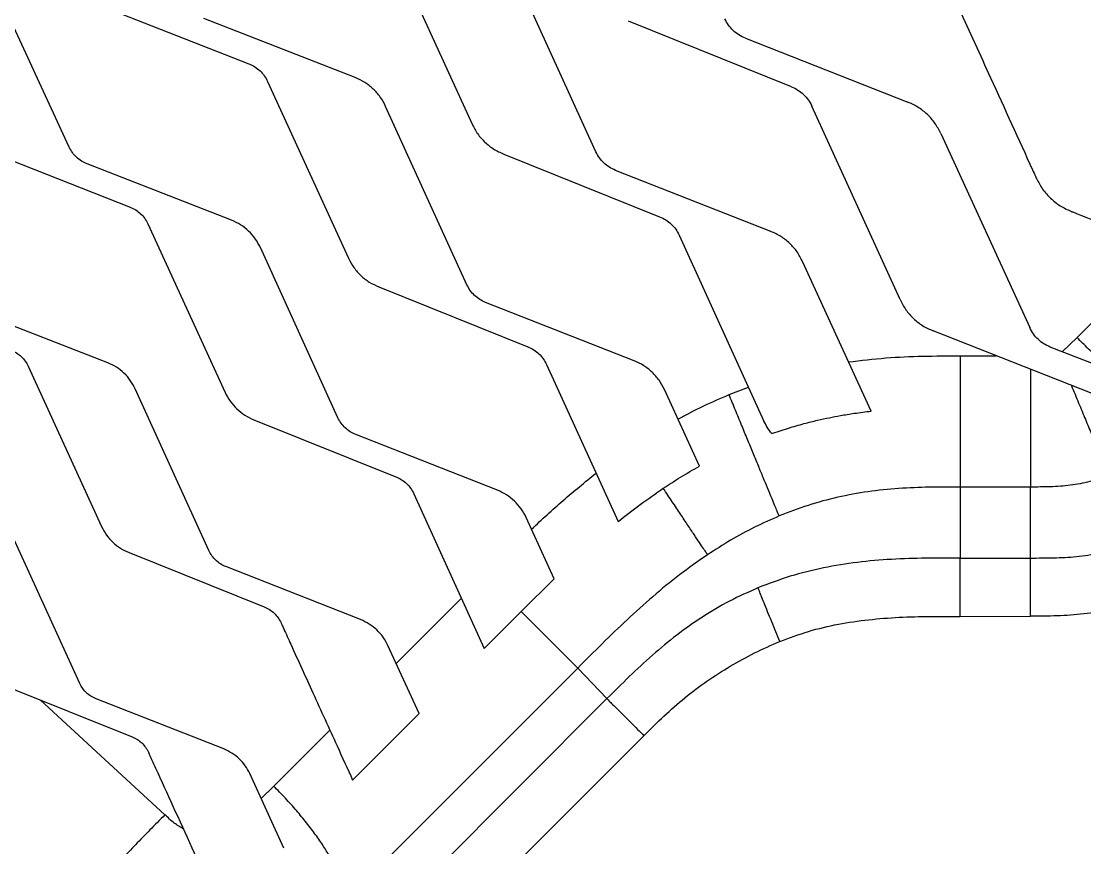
# Model space of a CAD drawing. Extents: x 1076 to 1148, y 508 to 635.
# Drawn here: x 1099.85 to 1116, y 538.41 to 550.96 of the extents above; entities that cross this region are included whole.
import ezdxf

# ---------------------------------------------------------------- set-up
doc = ezdxf.new("R2010")
doc.units = 0
doc.header["$MEASUREMENT"] = 0
doc.layers.add('1', color=4, linetype='Continuous')

# ---------------------------------------------------------------- blocks, each defined once
blk = doc.blocks.new('2026 TX')
at = {"layer": '1', "color": 3}
for p, q in [((29.65, 32.419), (30.937, 29.609)), ((32.818, 29.189), (31.525, 32.024)), ((24.818, 29.261), (23.635, 31.83)), ((25.235, 31.433), (27.548, 30.525)), ((29.163, 30.315), (26.862, 31.212)), ((35.789, 30.177), (33.315, 31.171)), ((35.088, 30.913), (37.554, 29.944)), ((27.832, 30.257), (29.061, 27.571)), ((37.437, 26.945), (36.099, 29.883)), ((30.859, 27.17), (29.624, 29.879)), ((38.057, 29.467), (39.408, 26.519)), ((23.538, 29.216), (25.743, 28.35)), ((31.418, 29.154), (33.786, 28.202)), ((27.283, 28.15), (25.089, 29.005)), ((35.476, 27.979), (33.116, 28.907)), ((40.191, 28.223), (42.188, 27.435)), ((26.014, 28.094), (27.186, 25.534)), ((34.083, 27.921), (35.364, 25.108)), ((28.899, 25.151), (27.722, 27.734)), ((36.998, 25.25), (35.957, 27.523)), ((29.521, 27.137), (31.784, 26.227)), ((33.399, 26.014), (31.143, 26.901)), ((40.125, 26.368), (40.609, 26.853)), ((25.403, 25.984), (23.316, 26.798)), ((40.353, 25.516), (37.939, 26.469)), ((39.899, 26.153), (40.125, 26.368)), ((40.703, 25.838), (39.718, 26.224)), ((38.351, 26.09), (38.899, 26.09)), ((24.195, 25.931), (25.31, 23.496)), ((32.067, 25.959), (33.154, 23.572)), ((26.94, 23.132), (25.82, 25.589)), ((34.391, 24.415), (33.858, 25.578)), ((34.84, 25.501), (35.133, 25.615)), ((27.624, 25.12), (29.781, 24.253)), ((31.321, 24.05), (29.17, 24.895)), ((35.488, 24.91), (35.742, 24.993)), ((38.351, 24.098), (38.351, 23.02)), ((39.419, 24.098), (38.351, 24.098)), ((39.419, 23.02), (39.419, 24.098)), ((30.052, 23.996), (31.122, 21.646)), ((32.185, 22.704), (31.759, 23.634)), ((24.981, 21.114), (23.918, 23.444)), ((25.727, 23.103), (27.779, 22.278)), ((38.351, 23.02), (39.419, 23.02)), ((29.243, 22.085), (27.198, 22.889)), ((31.683, 22.207), (32.185, 22.704)), ((29.785, 21.417), (30.775, 22.408)), ((31.122, 21.646), (31.683, 22.207)), ((38.351, 22.134), (39.419, 22.136)), ((30.133, 20.657), (29.66, 21.689)), ((32.541, 21.349), (28.95, 17.757)), ((32.986, 20.884), (32.541, 21.349)), ((23.83, 21.085), (25.776, 20.303)), ((18.643, 6.54), (32.986, 20.884)), ((24.384, 20.863), (26.272, 19.12)), ((27.165, 20.12), (25.225, 20.882)), ((29.123, 19.647), (30.133, 20.657)), ((27.924, 19.556), (28.776, 20.408)), ((19.205, 5.978), (33.547, 20.322)), ((28.078, 18.614), (27.561, 19.745)), ((27.733, 19.369), (27.924, 19.556))]:
    blk.add_line(p, q, dxfattribs=at)
for points, knots in [([(38.114, 31.845), (38.114, 31.845), (38.114, 31.845), (38.114, 31.845), (38.114, 31.845), (38.114, 31.845), (38.115, 31.845), (38.115, 31.844), (38.116, 31.841), (38.121, 31.83), (38.141, 31.787), (38.212, 31.63), (38.44, 31.131), (38.865, 30.198), (39.252, 29.348), (39.483, 28.84), (39.503, 28.797), (39.508, 28.786), (39.509, 28.783), (39.51, 28.782), (39.51, 28.782), (39.51, 28.782), (39.51, 28.782), (39.51, 28.782), (39.51, 28.782), (39.51, 28.782)], [0, 0, 0, 0, 0, 0.000001, 0.000003, 0.000011, 0.000046, 0.000182, 0.000725, 0.002869, 0.01123, 0.042969, 0.15625, 0.5, 0.957031, 0.98877, 0.997131, 0.999275, 0.999818, 0.999954, 0.999989, 0.999997, 0.999999, 1, 1, 1, 1, 1]), ([(35.088, 30.913), (35.055, 30.929), (34.988, 30.959), (34.902, 31.028), (34.829, 31.11), (34.794, 31.175), (34.777, 31.207)], [0, 0, 0, 0, 0.250893, 0.499881, 0.748929, 1, 1, 1, 1]), ([(27.548, 30.525), (27.579, 30.511), (27.639, 30.483), (27.718, 30.42), (27.785, 30.346), (27.816, 30.286), (27.832, 30.257)], [0, 0, 0, 0, 0.250883, 0.499884, 0.748943, 1, 1, 1, 1]), ([(29.624, 29.879), (29.598, 29.928), (29.548, 30.024), (29.439, 30.145), (29.311, 30.247), (29.213, 30.292), (29.163, 30.315)], [0, 0, 0, 0, 0.251063, 0.500113, 0.749106, 1, 1, 1, 1]), ([(35.789, 30.177), (35.822, 30.162), (35.889, 30.131), (35.974, 30.062), (36.048, 29.98), (36.082, 29.916), (36.099, 29.883)], [0, 0, 0, 0, 0.250876, 0.499872, 0.748934, 1, 1, 1, 1]), ([(38.057, 29.467), (38.029, 29.52), (37.974, 29.625), (37.855, 29.758), (37.716, 29.87), (37.608, 29.919), (37.554, 29.944)], [0, 0, 0, 0, 0.25107, 0.500122, 0.749111, 1, 1, 1, 1]), ([(30.937, 29.609), (30.963, 29.558), (31.016, 29.458), (31.13, 29.331), (31.263, 29.225), (31.366, 29.178), (31.418, 29.154)], [0, 0, 0, 0, 0.25107, 0.500127, 0.749119, 1, 1, 1, 1]), ([(25.089, 29.005), (25.06, 29.018), (25.002, 29.045), (24.927, 29.105), (24.863, 29.176), (24.833, 29.233), (24.818, 29.261)], [0, 0, 0, 0, 0.250897, 0.499893, 0.748944, 1, 1, 1, 1]), ([(33.116, 28.907), (33.084, 28.922), (33.02, 28.951), (32.937, 29.017), (32.867, 29.095), (32.834, 29.157), (32.818, 29.189)], [0, 0, 0, 0, 0.2508926, 0.4998806, 0.7489293, 1, 1, 1, 1]), ([(39.51, 28.782), (39.539, 28.727), (39.596, 28.617), (39.72, 28.479), (39.865, 28.363), (39.977, 28.311), (40.033, 28.286)], [0, 0, 0, 0, 0.251071, 0.500128, 0.749119, 1, 1, 1, 1]), ([(25.743, 28.35), (25.772, 28.336), (25.83, 28.31), (25.905, 28.25), (25.969, 28.179), (25.999, 28.122), (26.014, 28.094)], [0, 0, 0, 0, 0.250883, 0.499884, 0.748944, 1, 1, 1, 1]), ([(40.033, 28.286), (40.033, 28.286), (40.033, 28.286), (40.033, 28.286), (40.033, 28.286), (40.033, 28.286), (40.034, 28.285), (40.035, 28.285), (40.04, 28.283), (40.06, 28.275), (40.112, 28.255), (40.159, 28.236), (40.191, 28.223)], [0, 0, 0, 0, 0.000006, 0.000025, 0.000101, 0.000403, 0.00161, 0.006416, 0.025466, 0.100296, 0.388638, 1, 1, 1, 1]), ([(27.722, 27.734), (27.698, 27.78), (27.65, 27.872), (27.546, 27.988), (27.424, 28.085), (27.33, 28.128), (27.283, 28.15)], [0, 0, 0, 0, 0.251063, 0.500113, 0.749105, 1, 1, 1, 1]), ([(33.786, 28.202), (33.818, 28.187), (33.882, 28.158), (33.964, 28.092), (34.034, 28.014), (34.067, 27.952), (34.083, 27.921)], [0, 0, 0, 0, 0.250875, 0.49987, 0.748933, 1, 1, 1, 1]), ([(35.957, 27.523), (35.931, 27.573), (35.878, 27.674), (35.765, 27.801), (35.631, 27.908), (35.528, 27.956), (35.476, 27.979)], [0, 0, 0, 0, 0.251069, 0.50012, 0.749109, 1, 1, 1, 1]), ([(29.061, 27.571), (29.086, 27.523), (29.137, 27.427), (29.246, 27.306), (29.373, 27.204), (29.472, 27.159), (29.521, 27.137)], [0, 0, 0, 0, 0.25107, 0.500127, 0.749119, 1, 1, 1, 1]), ([(31.143, 26.901), (31.112, 26.915), (31.051, 26.943), (30.973, 27.006), (30.905, 27.081), (30.874, 27.14), (30.859, 27.17)], [0, 0, 0, 0, 0.250892, 0.49988, 0.748929, 1, 1, 1, 1]), ([(37.437, 26.945), (37.465, 26.892), (37.52, 26.787), (37.639, 26.654), (37.777, 26.543), (37.885, 26.494), (37.939, 26.469)], [0, 0, 0, 0, 0.251071, 0.500129, 0.74912, 1, 1, 1, 1]), ([(39.718, 26.224), (39.684, 26.239), (39.618, 26.27), (39.532, 26.339), (39.458, 26.421), (39.425, 26.486), (39.408, 26.519)], [0, 0, 0, 0, 0.250885, 0.499879, 0.748936, 1, 1, 1, 1]), ([(40.624, 25.869), (40.571, 25.922), (40.464, 26.029), (40.296, 26.197), (40.182, 26.311), (40.125, 26.368)], [0, 0, 0, 0, 0.330636, 0.663733, 1, 1, 1, 1]), ([(23.938, 26.175), (23.966, 26.162), (24.021, 26.137), (24.092, 26.08), (24.153, 26.012), (24.181, 25.958), (24.195, 25.931)], [0, 0, 0, 0, 0.250884, 0.499885, 0.748944, 1, 1, 1, 1]), ([(31.784, 26.227), (31.814, 26.213), (31.875, 26.185), (31.954, 26.123), (32.021, 26.048), (32.052, 25.988), (32.067, 25.959)], [0, 0, 0, 0, 0.250875, 0.499871, 0.748933, 1, 1, 1, 1]), ([(33.858, 25.578), (33.833, 25.626), (33.783, 25.722), (33.674, 25.844), (33.547, 25.947), (33.448, 25.992), (33.399, 26.014)], [0, 0, 0, 0, 0.251068, 0.500119, 0.749109, 1, 1, 1, 1]), ([(36.656, 25.997), (36.844, 26.02), (37.219, 26.065), (37.785, 26.088), (38.162, 26.089), (38.351, 26.09)], [0, 0, 0, 0, 0.333299, 0.666627, 1, 1, 1, 1]), ([(38.351, 26.09), (38.351, 26.006), (38.351, 25.839), (38.351, 25.594), (38.351, 25.359), (38.351, 25.135), (38.351, 24.927), (38.351, 24.737), (38.351, 24.566), (38.351, 24.419), (38.351, 24.295), (38.351, 24.199), (38.351, 24.129), (38.351, 24.108), (38.351, 24.098)], [0, 0, 0, 0, 0.084792, 0.168764, 0.252106, 0.334987, 0.417568, 0.5, 0.582432, 0.665013, 0.747894, 0.831236, 0.915208, 1, 1, 1, 1]), ([(25.82, 25.589), (25.797, 25.633), (25.751, 25.72), (25.653, 25.83), (25.537, 25.923), (25.447, 25.964), (25.403, 25.984)], [0, 0, 0, 0, 0.2510629, 0.500113, 0.7491056, 1, 1, 1, 1]), ([(39.419, 25.885), (39.419, 25.808), (39.419, 25.655), (39.419, 25.433), (39.419, 25.22), (39.419, 25.02), (39.419, 24.834), (39.419, 24.665), (39.419, 24.514), (39.419, 24.383), (39.419, 24.274), (39.419, 24.189), (39.419, 24.126), (39.419, 24.107), (39.419, 24.098)], [0, 0, 0, 0, 0.084246, 0.167861, 0.250998, 0.333797, 0.416394, 0.498918, 0.581499, 0.664267, 0.747354, 0.830903, 0.915062, 1, 1, 1, 1]), ([(27.186, 25.534), (27.21, 25.488), (27.258, 25.397), (27.362, 25.281), (27.483, 25.184), (27.577, 25.141), (27.624, 25.12)], [0, 0, 0, 0, 0.251069, 0.500127, 0.749119, 1, 1, 1, 1]), ([(40.039, 25.64), (40.076, 25.55), (40.151, 25.371), (40.254, 25.123), (40.347, 24.898), (40.429, 24.701), (40.498, 24.536), (40.551, 24.407), (40.59, 24.315), (40.6, 24.289), (40.606, 24.276)], [0, 0, 0, 0, 0.125178, 0.249597, 0.373617, 0.497583, 0.621837, 0.746734, 0.872647, 1, 1, 1, 1]), ([(34.064, 25.13), (34.191, 25.197), (34.444, 25.331), (34.708, 25.444), (34.84, 25.501)], [0, 0, 0, 0, 0.500002, 1, 1, 1, 1]), ([(35.601, 23.658), (35.597, 23.666), (35.59, 23.684), (35.564, 23.746), (35.528, 23.833), (35.482, 23.947), (35.425, 24.083), (35.36, 24.24), (35.287, 24.417), (35.207, 24.611), (35.121, 24.819), (35.031, 25.038), (34.936, 25.267), (34.872, 25.423), (34.84, 25.501)], [0, 0, 0, 0, 0.084821, 0.168805, 0.252147, 0.335019, 0.417586, 0.5, 0.582414, 0.664981, 0.747853, 0.831195, 0.915179, 1, 1, 1, 1]), ([(35.742, 24.993), (35.821, 25.016), (35.968, 25.059), (36.175, 25.111), (36.36, 25.151), (36.545, 25.186), (36.756, 25.221), (36.913, 25.24), (36.998, 25.25)], [0, 0, 0, 0, 0.190918, 0.357587, 0.499999, 0.631438, 0.798108, 1, 1, 1, 1]), ([(29.17, 24.895), (29.141, 24.908), (29.083, 24.934), (29.008, 24.995), (28.944, 25.066), (28.914, 25.123), (28.899, 25.151)], [0, 0, 0, 0, 0.250893, 0.499881, 0.74893, 1, 1, 1, 1]), ([(35.488, 24.91), (35.465, 24.941), (35.417, 25.003), (35.382, 25.073), (35.364, 25.108)], [0, 0, 0, 0, 0.4981562, 1, 1, 1, 1]), ([(33.841, 24.079), (33.927, 24.135), (34.107, 24.253), (34.294, 24.36), (34.391, 24.415)], [0, 0, 0, 0, 0.480504, 1, 1, 1, 1]), ([(29.781, 24.253), (29.81, 24.239), (29.868, 24.213), (29.943, 24.153), (30.007, 24.081), (30.037, 24.025), (30.052, 23.996)], [0, 0, 0, 0, 0.250875, 0.499871, 0.748933, 1, 1, 1, 1]), ([(31.839, 23.458), (31.998, 23.605), (32.314, 23.9), (32.651, 24.171), (32.82, 24.307)], [0, 0, 0, 0, 0.500016, 1, 1, 1, 1]), ([(40.606, 24.276), (40.511, 24.241), (40.322, 24.172), (40.023, 24.119), (39.721, 24.098), (39.52, 24.098), (39.419, 24.098)], [0, 0, 0, 0, 0.249918, 0.499849, 0.749904, 1, 1, 1, 1]), ([(33.154, 23.572), (33.265, 23.66), (33.488, 23.836), (33.722, 23.997), (33.841, 24.079)], [0, 0, 0, 0, 0.494411, 1, 1, 1, 1]), ([(34.514, 23.07), (34.509, 23.078), (34.498, 23.094), (34.455, 23.159), (34.393, 23.251), (34.313, 23.371), (34.216, 23.517), (34.104, 23.685), (33.979, 23.872), (33.887, 24.01), (33.841, 24.079)], [0, 0, 0, 0, 0.1275658, 0.2537547, 0.3789229, 0.5033878, 0.6274444, 0.7513772, 0.8754673, 1, 1, 1, 1]), ([(38.351, 24.098), (38.195, 24.098), (37.883, 24.098), (37.416, 24.08), (36.95, 24.032), (36.49, 23.948), (36.037, 23.827), (35.746, 23.714), (35.601, 23.658)], [0, 0, 0, 0, 0.166689, 0.333382, 0.50005, 0.666695, 0.833344, 1, 1, 1, 1]), ([(31.759, 23.634), (31.735, 23.68), (31.687, 23.771), (31.583, 23.887), (31.462, 23.985), (31.368, 24.028), (31.321, 24.05)], [0, 0, 0, 0, 0.251068, 0.50012, 0.74911, 1, 1, 1, 1]), ([(35.601, 23.658), (35.475, 23.602), (35.223, 23.491), (34.861, 23.294), (34.63, 23.145), (34.514, 23.07)], [0, 0, 0, 0, 0.333324, 0.666657, 1, 1, 1, 1]), ([(25.31, 23.496), (25.333, 23.453), (25.379, 23.366), (25.477, 23.256), (25.593, 23.164), (25.682, 23.123), (25.727, 23.103)], [0, 0, 0, 0, 0.25107, 0.500127, 0.749119, 1, 1, 1, 1]), ([(27.198, 22.889), (27.17, 22.901), (27.115, 22.926), (27.043, 22.983), (26.982, 23.052), (26.954, 23.105), (26.94, 23.132)], [0, 0, 0, 0, 0.250892, 0.49988, 0.748928, 1, 1, 1, 1]), ([(34.514, 23.07), (34.371, 22.97), (34.084, 22.77), (33.679, 22.435), (33.289, 22.084), (32.912, 21.72), (32.665, 21.473), (32.541, 21.349)], [0, 0, 0, 0, 0.199981, 0.39997, 0.599973, 0.799986, 1, 1, 1, 1]), ([(38.351, 23.02), (38.177, 23.02), (37.83, 23.02), (37.309, 23.004), (36.789, 22.96), (36.274, 22.876), (35.767, 22.752), (35.442, 22.629), (35.279, 22.567)], [0, 0, 0, 0, 0.166683, 0.333385, 0.500074, 0.66672, 0.833354, 1, 1, 1, 1]), ([(38.351, 22.134), (38.351, 22.186), (38.351, 22.295), (38.351, 22.461), (38.351, 22.625), (38.351, 22.771), (38.351, 22.886), (38.351, 22.964), (38.351, 23.005), (38.351, 23.015), (38.351, 23.02)], [0, 0, 0, 0, 0.114821, 0.239795, 0.369167, 0.5, 0.630833, 0.760205, 0.885179, 1, 1, 1, 1]), ([(39.419, 23.02), (39.536, 23.02), (39.768, 23.02), (40.118, 23.036), (40.347, 23.073), (40.462, 23.092)], [0, 0, 0, 0, 0.3333934, 0.6667317, 1, 1, 1, 1]), ([(39.419, 22.136), (39.419, 22.188), (39.419, 22.296), (39.419, 22.462), (39.419, 22.625), (39.419, 22.771), (39.419, 22.886), (39.419, 22.964), (39.419, 23.005), (39.419, 23.015), (39.419, 23.02)], [0, 0, 0, 0, 0.114821, 0.239795, 0.369167, 0.5, 0.630833, 0.760205, 0.885179, 1, 1, 1, 1]), ([(35.279, 22.567), (35.134, 22.502), (34.843, 22.373), (34.431, 22.129), (34.041, 21.853), (33.673, 21.548), (33.323, 21.222), (33.098, 20.996), (32.986, 20.884)], [0, 0, 0, 0, 0.166653, 0.333292, 0.499935, 0.666616, 0.833316, 1, 1, 1, 1]), ([(35.61, 21.753), (35.591, 21.801), (35.55, 21.902), (35.487, 22.056), (35.425, 22.208), (35.37, 22.343), (35.327, 22.449), (35.299, 22.519), (35.284, 22.555), (35.281, 22.563), (35.279, 22.567)], [0, 0, 0, 0, 0.115028, 0.240084, 0.369366, 0.499996, 0.630628, 0.759914, 0.884972, 1, 1, 1, 1]), ([(27.779, 22.278), (27.806, 22.265), (27.862, 22.24), (27.933, 22.183), (27.994, 22.115), (28.022, 22.061), (28.036, 22.034)], [0, 0, 0, 0, 0.250875, 0.499871, 0.748933, 1, 1, 1, 1]), ([(31.683, 22.207), (31.742, 22.148), (31.86, 22.03), (32.021, 21.87), (32.164, 21.726), (32.288, 21.602), (32.39, 21.5), (32.468, 21.422), (32.522, 21.368), (32.535, 21.355), (32.541, 21.349)], [0, 0, 0, 0, 0.124537, 0.248622, 0.372543, 0.496586, 0.621041, 0.746206, 0.872405, 1, 1, 1, 1]), ([(35.61, 21.753), (35.756, 21.807), (36.046, 21.915), (36.499, 22.02), (36.959, 22.088), (37.422, 22.123), (37.887, 22.135), (38.196, 22.134), (38.351, 22.134)], [0, 0, 0, 0, 0.166645, 0.333269, 0.499913, 0.666614, 0.833322, 1, 1, 1, 1]), ([(40.632, 22.234), (40.498, 22.21), (40.231, 22.163), (39.825, 22.138), (39.555, 22.137), (39.419, 22.136)], [0, 0, 0, 0, 0.3332782, 0.6666096, 1, 1, 1, 1]), ([(28.036, 22.034), (28.036, 22.034), (28.036, 22.034), (28.036, 22.034), (28.036, 22.034), (28.036, 22.034), (28.036, 22.034), (28.036, 22.033), (28.037, 22.032), (28.04, 22.024), (28.054, 21.995), (28.102, 21.889), (28.26, 21.542), (28.53, 20.949), (28.843, 20.261), (29.044, 19.82), (29.123, 19.647)], [0, 0, 0, 0, 0, 0.000001, 0.000002, 0.00001, 0.000039, 0.000156, 0.00062, 0.002456, 0.009633, 0.037004, 0.135798, 0.445462, 0.782394, 1, 1, 1, 1]), ([(29.66, 21.689), (29.637, 21.733), (29.591, 21.82), (29.493, 21.93), (29.377, 22.023), (29.288, 22.064), (29.243, 22.085)], [0, 0, 0, 0, 0.251069, 0.500119, 0.749109, 1, 1, 1, 1]), ([(33.547, 20.322), (33.647, 20.422), (33.847, 20.621), (34.164, 20.901), (34.501, 21.154), (34.857, 21.38), (35.225, 21.584), (35.482, 21.697), (35.61, 21.753)], [0, 0, 0, 0, 0.167637, 0.334447, 0.500866, 0.667393, 0.833914, 1, 1, 1, 1]), ([(25.225, 20.882), (25.199, 20.894), (25.146, 20.918), (25.079, 20.972), (25.021, 21.037), (24.994, 21.088), (24.981, 21.114)], [0, 0, 0, 0, 0.250893, 0.499881, 0.74893, 1, 1, 1, 1]), ([(32.986, 20.884), (32.988, 20.882), (32.992, 20.877), (33.017, 20.852), (33.068, 20.802), (33.143, 20.727), (33.238, 20.632), (33.343, 20.527), (33.448, 20.422), (33.515, 20.354), (33.547, 20.322)], [0, 0, 0, 0, 0.121396, 0.253102, 0.38837, 0.522936, 0.653886, 0.778925, 0.895596, 1, 1, 1, 1]), ([(25.776, 20.303), (25.803, 20.291), (25.855, 20.267), (25.922, 20.213), (25.98, 20.148), (26.007, 20.097), (26.02, 20.072)], [0, 0, 0, 0, 0.250875, 0.499871, 0.748933, 1, 1, 1, 1]), ([(26.02, 20.072), (26.02, 20.072), (26.02, 20.072), (26.02, 20.072), (26.02, 20.072), (26.02, 20.072), (26.02, 20.071), (26.021, 20.07), (26.024, 20.064), (26.033, 20.043), (26.069, 19.964), (26.192, 19.696), (26.497, 19.024), (26.777, 18.411), (26.968, 17.991)], [0, 0, 0, 0, 0.0000005, 0.0000021, 0.0000082, 0.0000328, 0.000131, 0.0005219, 0.0020699, 0.0081384, 0.0314251, 0.1166718, 0.3944581, 1, 1, 1, 1]), ([(27.561, 19.745), (27.539, 19.786), (27.496, 19.869), (27.402, 19.974), (27.293, 20.062), (27.208, 20.1), (27.165, 20.12)], [0, 0, 0, 0, 0.251068, 0.50012, 0.74911, 1, 1, 1, 1]), ([(28.95, 17.757), (28.962, 17.78), (28.986, 17.826), (28.991, 17.922), (28.974, 18.035), (28.934, 18.166), (28.872, 18.311), (28.789, 18.469), (28.685, 18.638), (28.564, 18.815), (28.425, 18.998), (28.271, 19.185), (28.104, 19.372), (27.984, 19.495), (27.924, 19.556)], [0, 0, 0, 0, 0.086566, 0.172103, 0.256727, 0.340547, 0.423679, 0.506253, 0.588415, 0.670337, 0.752215, 0.834273, 0.91677, 1, 1, 1, 1]), ([(26.272, 19.12), (26.196, 19.043), (26.043, 18.89), (25.824, 18.665), (25.62, 18.451), (25.434, 18.253), (25.273, 18.075), (25.139, 17.922), (25.032, 17.794), (24.991, 17.737), (24.97, 17.709)], [0, 0, 0, 0, 0.126456, 0.251648, 0.376024, 0.499999, 0.623975, 0.748351, 0.873543, 1, 1, 1, 1]), ([(26.552, 18.904), (26.505, 18.933), (26.404, 18.995), (26.318, 19.077), (26.272, 19.12)], [0, 0, 0, 0, 0.469195, 1, 1, 1, 1])]:
    blk.add_open_spline(points, degree=3, knots=knots, dxfattribs=at)

msp = doc.modelspace()

# ---------------------------------------------------------------- block references
at = {"layer": '1'}
msp.add_blockref('2026 TX', (1075.762, 519.794), dxfattribs=at)

doc.saveas('drawing.dxf')
